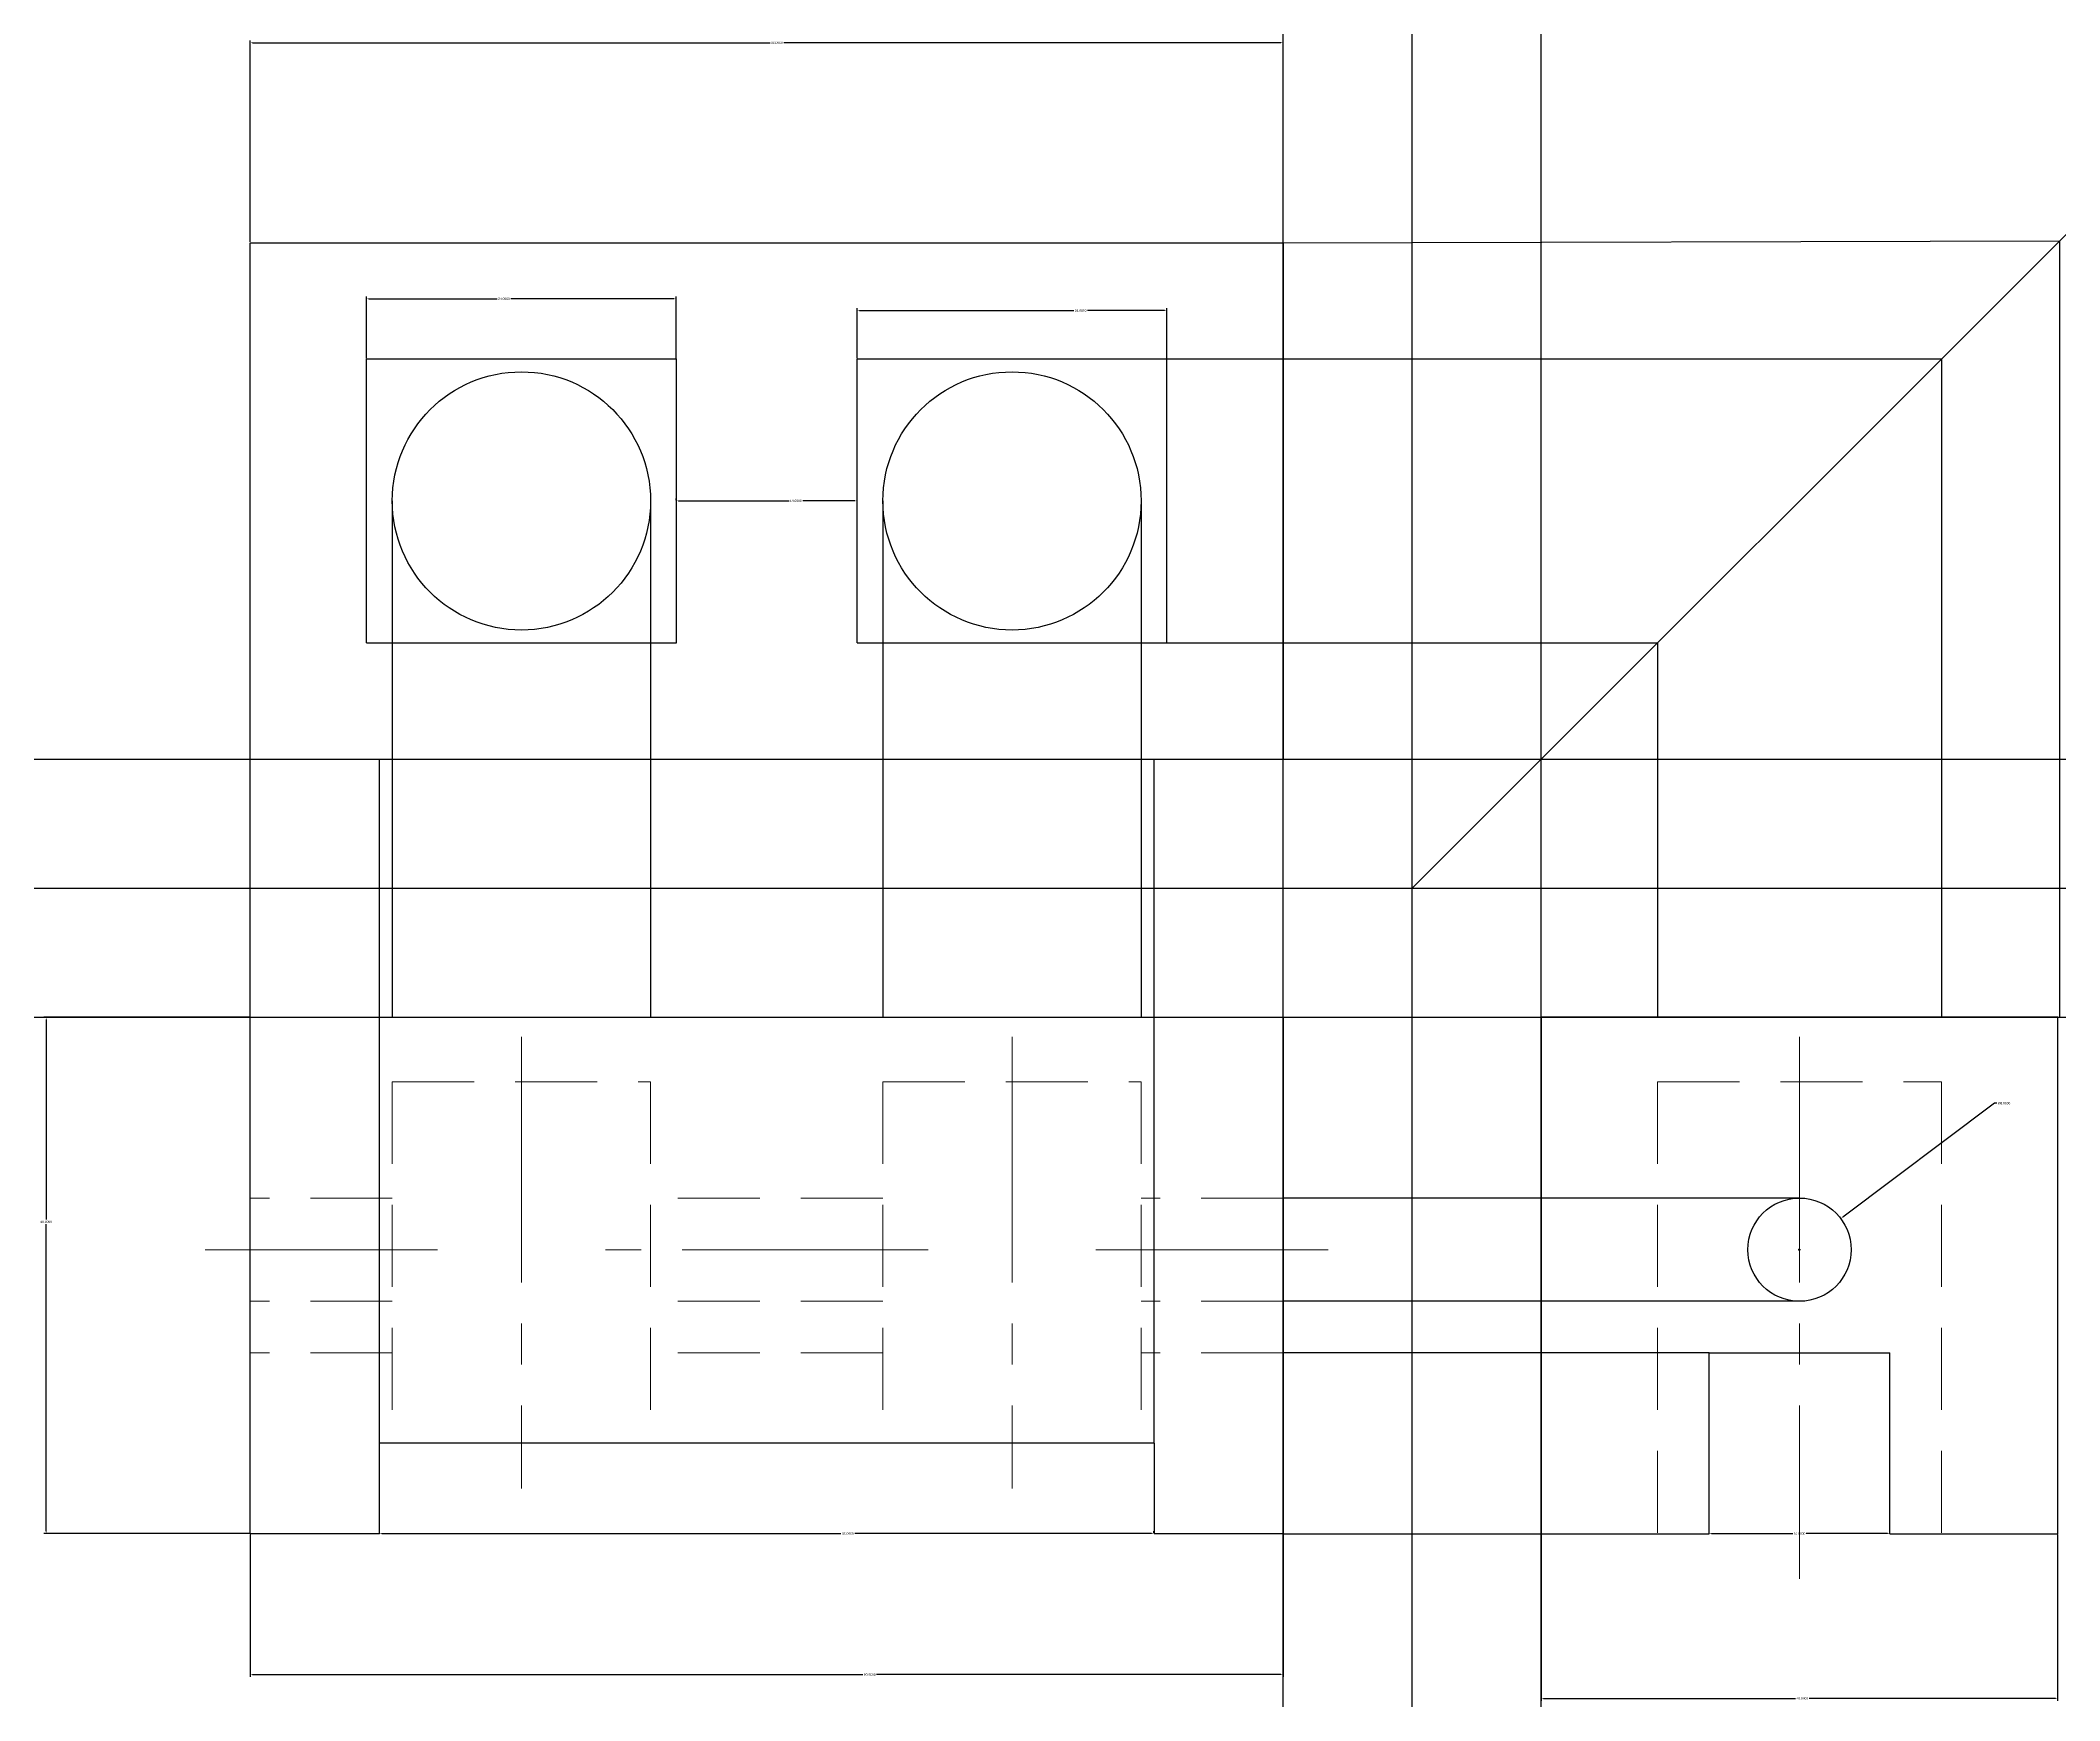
# Model space of a CAD drawing. Header units: millimetres. Extents: x 1469 to 7799, y 1414 to 1806.
# Drawn here: x 3273.6 to 3430, y 1547.1 to 1675.7 of the extents above; entities that cross this region are included whole.
import ezdxf

# ---------------------------------------------------------------- set-up
doc = ezdxf.new("R2010")
doc.units = ezdxf.units.MM
doc.linetypes.add('CENTER2', pattern=[28.575, 19.05, -3.175, 3.175, -3.175])
doc.linetypes.add('HIDDEN', pattern=[9.525, 6.35, -3.175])
doc.layers.add('dimension', color=210, linetype='Continuous', lineweight=15)
doc.layers.add('hidden line', color=40, linetype='HIDDEN', lineweight=20)
doc.layers.add('drawing', color=7, linetype='Continuous')
doc.layers.add('porjection line', color=130, linetype='Continuous', transparency=0.8)
doc.layers.add('ref line', color=10, linetype='Continuous', transparency=0.8)
doc.styles.get("Standard").update_dxf_attribs({"font": 'arial.ttf'})
doc.dimstyles.get("Standard").update_dxf_attribs({"dimtxt": 0.18, "dimasz": 0.18, "dimexe": 0.18, "dimexo": 0.0625, "dimgap": 0.09, "dimtad": 0, "dimtih": 1, "dimtoh": 1, "dimdec": 4, "dimzin": 0, "dimdsep": 46, "dimtxsty": 'Standard', "dimcen": 0.09, "dimadec": 0, "dimazin": 0, "dimtfac": 1, "dimtdec": 4, "dimtofl": 0, "dimtmove": 0, "dimatfit": 3, "dimfxl": 1, "dimtolj": 1, "dimtzin": 0, "dimarcsym": 0})

# ---------------------------------------------------------------- blocks, each defined once
blk = doc.blocks.new('*D389')
at = {"layer": 'Defpoints', "color": 0, "transparency": 16777216}
for p in [(3413.08, 1584.45), (3406.68, 1579.64)]:
    blk.add_point(p, dxfattribs=at)
at = {"layer": 'dimension', "color": 0, "lineweight": -2, "transparency": 16777216}
for p, q in [((3424.99, 1593.39), (3413.23, 1584.56)), ((3425.17, 1593.39), (3424.99, 1593.39)), ((3409.79, 1582.05), (3409.97, 1582.05)), ((3409.88, 1581.96), (3409.88, 1582.14))]:
    blk.add_line(p, q, dxfattribs=at)
at = {"layer": 'dimension', "color": 0, "transparency": 16777216}
blk.add_solid([(3413.21, 1584.58), (3413.24, 1584.53), (3413.08, 1584.45)], dxfattribs=at)
at = {"layer": 'dimension', "color": 0, "transparency": 16777216, "insert": (3425.73, 1593.39), "char_height": 0.18, "attachment_point": 5}
blk.add_mtext('\\A1;∅8.0000', dxfattribs=at)
blk = doc.blocks.new('*U206')
at = {"layer": 'hidden line', "color": 0, "linetype": 'CENTER2', "transparency": 16777216}
blk.add_line((0, 17.5), (0, -17.5), dxfattribs=at)
blk = doc.blocks.new('*U207')
at = {"layer": 'hidden line', "color": 0, "linetype": 'CENTER2', "transparency": 16777216}
blk.add_line((0, 17.5), (0, -17.5), dxfattribs=at)
blk = doc.blocks.new('*U208')
at = {"layer": 'hidden line', "color": 0, "linetype": 'CENTER2', "transparency": 16777216}
blk.add_line((12.5, 0), (-12.5, 0), dxfattribs=at)
blk = doc.blocks.new('*U209')
at = {"layer": 'hidden line', "color": 0, "linetype": 'CENTER2', "transparency": 16777216}
blk.add_line((9, 0), (-9, 0), dxfattribs=at)
blk = doc.blocks.new('*U210')
at = {"layer": 'hidden line', "color": 0, "linetype": 'CENTER2', "transparency": 16777216}
blk.add_line((9, 0), (-9, 0), dxfattribs=at)
blk = doc.blocks.new('*U211')
at = {"layer": 'hidden line', "color": 0, "linetype": 'CENTER2', "transparency": 16777216}
blk.add_line((0, 21), (0, -21), dxfattribs=at)
blk = doc.blocks.new('*D359')
at = {"layer": 'Defpoints', "color": 0, "transparency": 16777216}
for p in [(3289.88, 1560.05), (3369.88, 1560.05), (3369.88, 1549.13)]:
    blk.add_point(p, dxfattribs=at)
at = {"layer": 'dimension', "color": 0, "lineweight": -2, "transparency": 16777216}
for p, q in [((3289.88, 1559.98), (3289.88, 1548.95)), ((3369.88, 1559.98), (3369.88, 1548.95)), ((3290.06, 1549.13), (3337.32, 1549.13)), ((3369.7, 1549.13), (3338.39, 1549.13))]:
    blk.add_line(p, q, dxfattribs=at)
at = {"layer": 'dimension', "color": 0, "transparency": 16777216}
for points in [[(3290.06, 1549.16), (3290.06, 1549.1), (3289.88, 1549.13)], [(3369.7, 1549.16), (3369.7, 1549.1), (3369.88, 1549.13)]]:
    blk.add_solid(points, dxfattribs=at)
at = {"layer": 'dimension', "color": 0, "transparency": 16777216, "insert": (3337.86, 1549.13), "char_height": 0.18, "attachment_point": 5}
blk.add_mtext('\\A1;80.0000', dxfattribs=at)
blk = doc.blocks.new('*D360')
at = {"layer": 'Defpoints', "color": 0, "transparency": 16777216}
for p in [(3274.07, 1600.05), (3289.88, 1600.05), (3289.88, 1560.05)]:
    blk.add_point(p, dxfattribs=at)
at = {"layer": 'dimension', "color": 0, "lineweight": -2, "transparency": 16777216}
for p, q in [((3289.82, 1600.05), (3273.89, 1600.05)), ((3274.07, 1599.87), (3274.07, 1584.39)), ((3274.07, 1560.23), (3274.07, 1584.03)), ((3289.82, 1560.05), (3273.89, 1560.05))]:
    blk.add_line(p, q, dxfattribs=at)
at = {"layer": 'dimension', "color": 0, "transparency": 16777216}
for points in [[(3274.04, 1599.87), (3274.1, 1599.87), (3274.07, 1600.05)], [(3274.04, 1560.23), (3274.1, 1560.23), (3274.07, 1560.05)]]:
    blk.add_solid(points, dxfattribs=at)
at = {"layer": 'dimension', "color": 0, "transparency": 16777216, "insert": (3274.07, 1584.21), "char_height": 0.18, "attachment_point": 5}
blk.add_mtext('\\A1;40.0000', dxfattribs=at)
blk = doc.blocks.new('*D361')
at = {"layer": 'Defpoints', "color": 0, "transparency": 16777216}
for p in [(3389.88, 1560.05), (3429.88, 1560.05), (3429.88, 1547.29)]:
    blk.add_point(p, dxfattribs=at)
at = {"layer": 'dimension', "color": 0, "lineweight": -2, "transparency": 16777216}
for p, q in [((3389.88, 1559.98), (3389.88, 1547.11)), ((3429.88, 1559.98), (3429.88, 1547.11)), ((3390.06, 1547.29), (3409.57, 1547.29)), ((3429.7, 1547.29), (3410.64, 1547.29))]:
    blk.add_line(p, q, dxfattribs=at)
at = {"layer": 'dimension', "color": 0, "transparency": 16777216}
for points in [[(3390.06, 1547.32), (3390.06, 1547.26), (3389.88, 1547.29)], [(3429.7, 1547.32), (3429.7, 1547.26), (3429.88, 1547.29)]]:
    blk.add_solid(points, dxfattribs=at)
at = {"layer": 'dimension', "color": 0, "transparency": 16777216, "insert": (3410.1, 1547.29), "char_height": 0.18, "attachment_point": 5}
blk.add_mtext('\\A1;40.0000', dxfattribs=at)
blk = doc.blocks.new('*D362')
at = {"layer": 'Defpoints', "color": 0, "transparency": 16777216}
for p in [(3369.88, 1675.54), (3289.88, 1660.05), (3369.88, 1660.05)]:
    blk.add_point(p, dxfattribs=at)
at = {"layer": 'dimension', "color": 0, "lineweight": -2, "transparency": 16777216}
for p, q in [((3289.88, 1660.11), (3289.88, 1675.72)), ((3290.06, 1675.54), (3330.14, 1675.54)), ((3369.7, 1675.54), (3331.21, 1675.54)), ((3369.88, 1660.11), (3369.88, 1675.72))]:
    blk.add_line(p, q, dxfattribs=at)
at = {"layer": 'dimension', "color": 0, "transparency": 16777216}
for points in [[(3290.06, 1675.57), (3290.06, 1675.51), (3289.88, 1675.54)], [(3369.7, 1675.57), (3369.7, 1675.51), (3369.88, 1675.54)]]:
    blk.add_solid(points, dxfattribs=at)
at = {"layer": 'dimension', "color": 0, "transparency": 16777216, "insert": (3330.67, 1675.54), "char_height": 0.18, "attachment_point": 5}
blk.add_mtext('\\A1;80.0000', dxfattribs=at)
blk = doc.blocks.new('*D363')
at = {"layer": 'Defpoints', "color": 0, "transparency": 16777216}
for p in [(3322.88, 1655.7), (3298.88, 1651.05), (3322.88, 1651.05)]:
    blk.add_point(p, dxfattribs=at)
at = {"layer": 'dimension', "color": 0, "lineweight": -2, "transparency": 16777216}
for p, q in [((3298.88, 1651.11), (3298.88, 1655.88)), ((3299.06, 1655.7), (3309, 1655.7)), ((3322.7, 1655.7), (3310.07, 1655.7)), ((3322.88, 1651.11), (3322.88, 1655.88))]:
    blk.add_line(p, q, dxfattribs=at)
at = {"layer": 'dimension', "color": 0, "transparency": 16777216}
for points in [[(3299.06, 1655.73), (3299.06, 1655.67), (3298.88, 1655.7)], [(3322.7, 1655.73), (3322.7, 1655.67), (3322.88, 1655.7)]]:
    blk.add_solid(points, dxfattribs=at)
at = {"layer": 'dimension', "color": 0, "transparency": 16777216, "insert": (3309.53, 1655.7), "char_height": 0.18, "attachment_point": 5}
blk.add_mtext('\\A1;24.0000', dxfattribs=at)
blk = doc.blocks.new('*D364')
at = {"layer": 'Defpoints', "color": 0, "transparency": 16777216}
for p in [(3360.88, 1654.79), (3336.88, 1651.05), (3360.88, 1651.05)]:
    blk.add_point(p, dxfattribs=at)
at = {"layer": 'dimension', "color": 0, "lineweight": -2, "transparency": 16777216}
for p, q in [((3336.88, 1651.11), (3336.88, 1654.97)), ((3360.88, 1651.11), (3360.88, 1654.97)), ((3337.06, 1654.79), (3353.67, 1654.79)), ((3360.7, 1654.79), (3354.74, 1654.79))]:
    blk.add_line(p, q, dxfattribs=at)
at = {"layer": 'dimension', "color": 0, "transparency": 16777216}
for points in [[(3337.06, 1654.82), (3337.06, 1654.76), (3336.88, 1654.79)], [(3360.7, 1654.82), (3360.7, 1654.76), (3360.88, 1654.79)]]:
    blk.add_solid(points, dxfattribs=at)
at = {"layer": 'dimension', "color": 0, "transparency": 16777216, "insert": (3354.2, 1654.79), "char_height": 0.18, "attachment_point": 5}
blk.add_mtext('\\A1;24.0000', dxfattribs=at)
blk = doc.blocks.new('*D365')
at = {"layer": 'Defpoints', "color": 0, "transparency": 16777216}
for p in [(3322.88, 1640.05), (3336.88, 1640.05), (3336.88, 1640.05)]:
    blk.add_point(p, dxfattribs=at)
at = {"layer": 'dimension', "color": 0, "lineweight": -2, "transparency": 16777216}
for p, q in [((3322.88, 1640.11), (3322.88, 1640.23)), ((3323.06, 1640.05), (3331.62, 1640.05)), ((3336.7, 1640.05), (3332.67, 1640.05)), ((3336.88, 1640.11), (3336.88, 1640.23))]:
    blk.add_line(p, q, dxfattribs=at)
at = {"layer": 'dimension', "color": 0, "transparency": 16777216}
for points in [[(3323.06, 1640.08), (3323.06, 1640.02), (3322.88, 1640.05)], [(3336.7, 1640.08), (3336.7, 1640.02), (3336.88, 1640.05)]]:
    blk.add_solid(points, dxfattribs=at)
at = {"layer": 'dimension', "color": 0, "transparency": 16777216, "insert": (3332.14, 1640.05), "char_height": 0.18, "attachment_point": 5}
blk.add_mtext('\\A1;14.0000', dxfattribs=at)
blk = doc.blocks.new('*D366')
at = {"layer": 'Defpoints', "color": 0, "transparency": 16777216}
for p in [(3299.88, 1560.05), (3359.88, 1560.05), (3359.88, 1560.05)]:
    blk.add_point(p, dxfattribs=at)
at = {"layer": 'dimension', "color": 0, "lineweight": -2, "transparency": 16777216}
for p, q in [((3299.88, 1560.11), (3299.88, 1560.23)), ((3300.06, 1560.05), (3335.63, 1560.05)), ((3359.7, 1560.05), (3336.7, 1560.05)), ((3359.88, 1560.11), (3359.88, 1560.23))]:
    blk.add_line(p, q, dxfattribs=at)
at = {"layer": 'dimension', "color": 0, "transparency": 16777216}
for points in [[(3300.06, 1560.08), (3300.06, 1560.02), (3299.88, 1560.05)], [(3359.7, 1560.08), (3359.7, 1560.02), (3359.88, 1560.05)]]:
    blk.add_solid(points, dxfattribs=at)
at = {"layer": 'dimension', "color": 0, "transparency": 16777216, "insert": (3336.17, 1560.05), "char_height": 0.18, "attachment_point": 5}
blk.add_mtext('\\A1;60.0000', dxfattribs=at)
blk = doc.blocks.new('*D367')
at = {"layer": 'Defpoints', "color": 0, "transparency": 16777216}
for p in [(3402.88, 1560.05), (3416.88, 1560.05), (3416.88, 1560.05)]:
    blk.add_point(p, dxfattribs=at)
at = {"layer": 'dimension', "color": 0, "lineweight": -2, "transparency": 16777216}
for p, q in [((3402.88, 1560.11), (3402.88, 1560.23)), ((3403.06, 1560.05), (3409.36, 1560.05)), ((3416.7, 1560.05), (3410.41, 1560.05)), ((3416.88, 1560.11), (3416.88, 1560.23))]:
    blk.add_line(p, q, dxfattribs=at)
at = {"layer": 'dimension', "color": 0, "transparency": 16777216}
for points in [[(3403.06, 1560.08), (3403.06, 1560.02), (3402.88, 1560.05)], [(3416.7, 1560.08), (3416.7, 1560.02), (3416.88, 1560.05)]]:
    blk.add_solid(points, dxfattribs=at)
at = {"layer": 'dimension', "color": 0, "transparency": 16777216, "insert": (3409.88, 1560.05), "char_height": 0.18, "attachment_point": 5}
blk.add_mtext('\\A1;14.0000', dxfattribs=at)

msp = doc.modelspace()

# ---------------------------------------------------------------- linework, layer by layer
at = {"layer": 'drawing'}
for p, q in [((3289.8834, 1620.04556), (3289.8834, 1660.04556)), ((3289.8834, 1660.04556), (3369.8834, 1660.04556)), ((3369.8834, 1660.04556), (3369.8834, 1620.04556)), ((3298.8834, 1629.04556), (3298.8834, 1651.04556)), ((3298.8834, 1651.04556), (3322.8834, 1651.04556)), ((3322.8834, 1629.04556), (3322.8834, 1651.04556)), ((3336.8834, 1629.04556), (3336.8834, 1651.04556)), ((3336.8834, 1651.04556), (3360.8834, 1651.04556)), ((3360.8834, 1629.04556), (3360.8834, 1651.04556)), ((3298.8834, 1629.04556), (3322.8834, 1629.04556)), ((3336.8834, 1629.04556), (3360.8834, 1629.04556)), ((3289.8834, 1620.04556), (3369.8834, 1620.04556)), ((3289.8834, 1600.04556), (3369.8834, 1600.04556)), ((3289.8834, 1560.04556), (3289.8834, 1600.04556)), ((3369.8834, 1600.04556), (3369.8834, 1560.04556)), ((3429.8834, 1600.04556), (3389.8834, 1600.04556)), ((3389.8834, 1600.04556), (3389.8834, 1560.04556)), ((3429.8834, 1560.04556), (3429.8834, 1600.04556)), ((3402.8834, 1560.04556), (3402.8834, 1574.04556)), ((3402.8834, 1574.04556), (3416.8834, 1574.04556)), ((3416.8834, 1560.04556), (3416.8834, 1574.04556)), ((3359.8834, 1567.04556), (3299.8834, 1567.04556)), ((3299.8834, 1560.04556), (3299.8834, 1567.04556)), ((3359.8834, 1567.04556), (3359.8834, 1560.04556)), ((3299.8834, 1560.04556), (3289.8834, 1560.04556)), ((3369.8834, 1560.04556), (3359.8834, 1560.04556)), ((3389.8834, 1560.04556), (3402.8834, 1560.04556)), ((3416.8834, 1560.04556), (3429.8834, 1560.04556))]:
    msp.add_line(p, q, dxfattribs=at)
for centre, radius in [((3310.8834, 1640.04556), 10), ((3348.8834, 1640.04556), 10), ((3409.8834, 1582.04556), 4)]:
    msp.add_circle(centre, radius, dxfattribs=at)
at = {"layer": 'hidden line'}
for p, q in [((3300.8834, 1595.04556), (3320.8834, 1595.04556)), ((3300.8834, 1595.04556), (3300.8834, 1567.04556)), ((3320.8834, 1595.04556), (3320.8834, 1567.04556)), ((3338.8834, 1595.04556), (3358.8834, 1595.04556)), ((3338.8834, 1595.04556), (3338.8834, 1567.04556)), ((3358.8834, 1595.04556), (3358.8834, 1567.04556)), ((3398.8834, 1595.04556), (3398.8834, 1560.04556)), ((3398.8834, 1595.04556), (3420.8834, 1595.04556)), ((3420.8834, 1595.04556), (3420.8834, 1560.04556)), ((3300.8834, 1586.04556), (3289.8834, 1586.04556)), ((3338.8834, 1586.04556), (3320.8834, 1586.04556)), ((3369.8834, 1586.04556), (3358.8834, 1586.04556)), ((3300.8834, 1578.04556), (3289.8834, 1578.04556)), ((3338.8834, 1578.04556), (3320.8834, 1578.04556)), ((3369.8834, 1578.04556), (3358.8834, 1578.04556)), ((3300.8834, 1574.04556), (3289.8834, 1574.04556)), ((3338.8834, 1574.04556), (3320.8834, 1574.04556)), ((3369.8834, 1574.04556), (3358.8834, 1574.04556))]:
    msp.add_line(p, q, dxfattribs=at)
at = {"layer": 'porjection line'}
for p, direction in [((3369.8834, 1610.04556), (0, 1)), ((3379.8834, 1610.04556), (0, 1)), ((3389.8834, 1610.04556), (0, 1)), ((1567.67266, 1620.04556), (1, 0)), ((1567.67266, 1610.04556), (1, 0)), ((1567.67266, 1600.04556), (1, 0))]:
    msp.add_xline(p, direction, dxfattribs=at)
msp.add_ray((3379.8834, 1610.04556), (0.707106781, 0.707106781), dxfattribs=at)
at = {"layer": 'ref line'}
for p, q in [((3369.8834, 1660.04556), (3430.0314, 1660.19357)), ((3430.0314, 1660.19357), (3430.0314, 1600.04556)), ((3360.8834, 1651.04556), (3420.8834, 1651.04556)), ((3420.8834, 1651.04556), (3420.8834, 1600.04556)), ((3300.8834, 1640.04556), (3300.8834, 1600.04556)), ((3320.8834, 1640.04556), (3320.8834, 1600.04556)), ((3338.8834, 1640.04556), (3338.8834, 1600.04556)), ((3358.8834, 1640.04556), (3358.8834, 1600.04556)), ((3360.8834, 1629.04556), (3398.8834, 1629.04556)), ((3398.8834, 1629.04556), (3398.8834, 1600.04556)), ((3289.8834, 1600.04556), (3289.8834, 1620.04556)), ((3299.8834, 1567.04556), (3299.8834, 1620.04556)), ((3359.8834, 1567.04556), (3359.8834, 1620.04556)), ((3409.8834, 1586.04556), (3369.8834, 1586.04556)), ((3409.8834, 1578.04556), (3369.8834, 1578.04556)), ((3402.8834, 1574.04556), (3369.8834, 1574.04556)), ((3369.8834, 1560.04556), (3389.8834, 1560.04556))]:
    msp.add_line(p, q, dxfattribs=at)

# ---------------------------------------------------------------- block references
at = {"layer": 'hidden line', "linetype": 'CENTER2'}
for name, p in [('*U207', (3310.8834, 1581.04556)), ('*U206', (3348.8834, 1581.04556)), ('*U211', (3409.8834, 1577.54556)), ('*U210', (3295.3834, 1582.04556)), ('*U208', (3329.8834, 1582.04556)), ('*U209', (3364.3834, 1582.04556))]:
    msp.add_blockref(name, p, dxfattribs=at)

# ---------------------------------------------------------------- dimensions: what is measured, and where the dimension line sits
at = {"layer": 'dimension'}
for base, p1, p2, picture, middle in [((3369.8834, 1675.54052), (3289.8834, 1660.04556), (3369.8834, 1660.04556), '*D362', (3330.67263, 1675.54052)), ((3322.8834, 1655.70371), (3298.8834, 1651.04556), (3322.8834, 1651.04556), '*D363', (3309.5326, 1655.70371)), ((3360.8834, 1654.78534), (3336.8834, 1651.04556), (3360.8834, 1651.04556), '*D364', (3354.2024, 1654.78534)), ((3336.8834, 1640.04556), (3322.8834, 1640.04556), (3336.8834, 1640.04556), '*D365', (3332.14324, 1640.04556)), ((3369.8834, 1549.13093), (3289.8834, 1560.04556), (3369.8834, 1560.04556), '*D359', (3337.85823, 1549.13093)), ((3359.8834, 1560.04556), (3299.8834, 1560.04556), (3359.8834, 1560.04556), '*D366', (3336.16733, 1560.04556)), ((3429.8834, 1547.29419), (3389.8834, 1560.04556), (3429.8834, 1560.04556), '*D361', (3410.102, 1547.29419)), ((3416.8834, 1560.04556), (3402.8834, 1560.04556), (3416.8834, 1560.04556), '*D367', (3409.8834, 1560.04556))]:
    dim = msp.add_linear_dim(base=base, p1=p1, p2=p2, dimstyle='Standard', dxfattribs=at)
    dim.commit()
    dim.dimension.update_dxf_attribs({"geometry": picture, "text_midpoint": middle, "dimtype": 160})
dim = msp.add_linear_dim(base=(3274.07049, 1600.04556), p1=(3289.8834, 1560.04556), p2=(3289.8834, 1600.04556), angle=90, dimstyle='Standard', dxfattribs=at)
dim.commit()
dim.dimension.update_dxf_attribs({"geometry": '*D360', "text_midpoint": (3274.07049, 1584.2127), "dimtype": 160})
dim = msp.add_diameter_dim_2p(p1=(3406.68469, 1579.64384), p2=(3413.0821, 1584.44728), dimstyle='Standard', dxfattribs=at)
dim.commit()
dim.dimension.update_dxf_attribs({"geometry": '*D389', "text_midpoint": (3425.7294, 1593.38683), "dimtype": 163})

doc.saveas('drawing.dxf')
